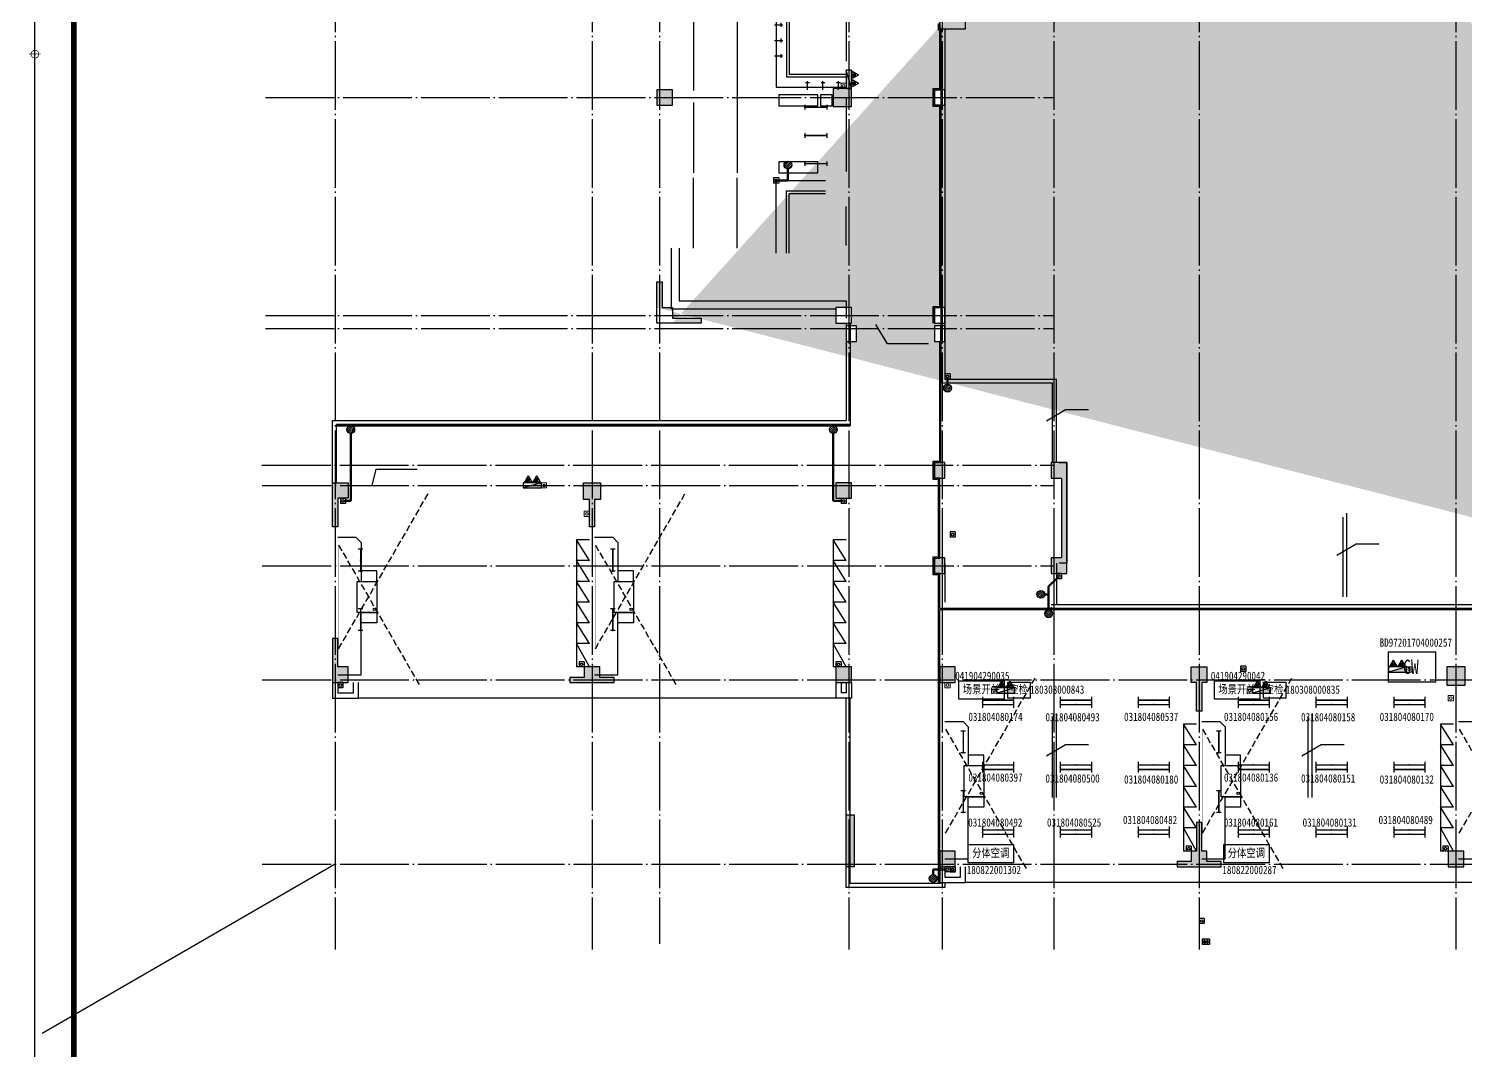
# Model space of a CAD drawing. Header units: millimetres. Extents: x 129492 to 2683129, y 513162 to 1188265.
# Drawn here: x 399308 to 454680, y 538083 to 577455 of the extents above; entities that cross this region are included whole.
import ezdxf

# ---------------------------------------------------------------- set-up
doc = ezdxf.new("R2010")
doc.units = ezdxf.units.MM
doc.header["$LTSCALE"] = 1000
for name, pattern in [('3#_t8$0$$0$CCDID0GLB00001', [30, 26.5, -1.5, 0.5, -1.5]), ('3#_t8$0$CONTINOUS', [0]), ('3#_t8$0$DASH', [0.35, 0.25, -0.1]), ('GRID$1$CCDID0GLB00001', [30, 26.5, -1.5, 0.5, -1.5])]:
    doc.linetypes.add(name, pattern=pattern)
for name, color, linetype in [('3#_t8$0$$0$G-GRID', 1, '3#_t8$0$$0$CCDID0GLB00001'), ('3#_t8$0$A-DOOR', 252, 'Continuous'), ('3#_t8$0$A-ELEV-HEVY', 2, 'Continuous'), ('3#_t8$0$A-FURN', 9, 'Continuous'), ('3#_t8$0$A-HRAL', 104, 'Continuous'), ('3#_t8$0$A-MOAT', 252, 'Continuous'), ('3#_t8$0$A-OVER', 23, 'Continuous'), ('3#_t8$0$A-WALL', 4, 'Continuous'), ('3#_t8$0$G-0-XREF', 252, 'Continuous'), ('3#_t8$0$G-ANNO-NOTE', 252, 'Continuous'), ('3#_t8$0$G-ANNO-TEXT', 33, 'Continuous'), ('3#_t8$0$P-COND-SILO', 252, '3#_t8$0$CONTINOUS'), ('3#_t8$0$P-DRAI-MISC', 252, 'Continuous'), ('3#_t8$0$P-WAST-PIPE', 252, '3#_t8$0$CCDI_L_P_F'), ('3#_t8$0$家具', 9, 'Continuous'), ('3#楼柱网$0$G-0-XREF', 2, 'Continuous'), ('3#楼柱网$1$COLS', 6, 'Continuous'), ('3#楼柱网$1$COLS-HATH', 8, 'Continuous'), ('E-EQPM-LIGT', 150, 'Continuous'), ('E-WIRE', 32, 'Continuous'), ('EQUIP-照明', 3, 'Continuous'), ('G-0-XREF', 2, 'Continuous'), ('GRID$1$G-GRID', 252, 'GRID$1$CCDID0GLB00001'), ('卫生间$0$A-DOOR', 2, 'Continuous'), ('卫生间$0$A-FIXT', 252, 'Continuous'), ('卫生间$0$SPACE', 7, 'Continuous'), ('图框A1+0.00$0$G-BORD', 3, 'Continuous')]:
    doc.layers.add(name, color=color, linetype=linetype)
for name, color, linetype, lineweight in [('3#_t8$0$3#消火栓$0$P-HUDR-MISC', 252, 'Continuous', 25), ('3#_t8$0$3#消火栓$0$P-HUDR-SILO', 252, 'Continuous', 20), ('3#_t8$0$P-WAST', 252, '3#_t8$0$废水', 50)]:
    doc.layers.add(name, color=color, linetype=linetype, lineweight=lineweight)
doc.layers.get('0').off()
doc.layers.get('3#_t8$0$G-0-XREF').off()
doc.layers.get('E-WIRE').off()
doc.styles.add('3#_t8$0$CCDI_T_G01', font='arial.ttf')
doc.styles.add('3#_t8$0$Standard', font='gbenor.shx', dxfattribs={"bigfont": 'gbcbig.shx'})
doc.styles.add('GW', font='', dxfattribs={"width": 0.8, "height": 550})
doc.styles.add('空检', font='', dxfattribs={"width": 0.8, "height": 320})
doc.styles.get('GW').set_extended_font_data('SimSun')
doc.styles.get('空检').set_extended_font_data('SimSun')
doc.linetypes.add('3#_t8$0$CCDI_L_P_F', pattern='A,50,["F",3#_t8$0$CCDI_T_G01,S=2,R=0,X=1.1,Y=-1],-4', length=54)
doc.linetypes.add('3#_t8$0$废水', pattern='A,50,["F",3#_t8$0$Standard,S=2,R=0,X=1.2,Y=-1],-4', length=54)

# ---------------------------------------------------------------- blocks, each defined once
blk = doc.blocks.new('3#_t8$0$232Y24Y')
at = {"layer": '3#_t8$0$A-FURN'}
for p, q in [((-2060, 80), (-1560, -820)), ((-2060, 80), (-1560, 80)), ((-1560, -4820), (-1560, 80)), ((-2060, -820), (-1560, -820)), ((-2060, -820), (-1560, -1620)), ((-2060, -1620), (-1560, -1620)), ((-2060, -1620), (-1560, -2420)), ((-2060, -2420), (-1560, -3220)), ((-2060, -2420), (-1560, -2420)), ((-2060, -3220), (-1560, -3220)), ((-2060, -3220), (-1560, -4020)), ((-2060, -4020), (-1560, -4020)), ((-2060, -4020), (-1560, -4820)), ((-2060, -4820), (-1560, -4820))]:
    blk.add_line(p, q, dxfattribs=at)
at = {"layer": '3#_t8$0$家具', "linetype": '3#_t8$0$DASH'}
for p, q in [((7610, -4620), (4463, 830)), ((7610, -620), (4117, -6670))]:
    blk.add_line(p, q, dxfattribs=at)
at = {"layer": '3#_t8$0$家具'}
for points in [[(7640, 380), (6940, 380), (6740, 380), (6740, -2020)], [(7640, -4920), (6940, -4920), (6740, -4720), (6740, -3220)]]:
    blk.add_lwpolyline(points, dxfattribs=at)
at = {"layer": '3#_t8$0$家具', "const_width": 10}
blk.add_lwpolyline([(7610, -620), (7610, -4620)], dxfattribs=at)
at = {"layer": '3#_t8$0$家具'}
for points in [[(6140, -1620), (6740, -1620), (6740, -2020), (6140, -2020)], [(6140, -3220), (6140, -2020), (6890, -2020), (6890, -3220)], [(6140, -3620), (6740, -3620), (6740, -3220), (6140, -3220)]]:
    blk.add_lwpolyline(points, close=True, dxfattribs=at)
blk.add_circle((6236, -2146), 46.6, dxfattribs=at)
blk = doc.blocks.new('卫生间$0$$lvtry$00000000')
for p, q in [((0, 0), (0, -329.6)), ((75.7, -264.7), (-73.5, -264.7))]:
    blk.add_line(p, q)
blk.add_circle((0, -264.7), 16.2)
blk = doc.blocks.new('卫生间')
blk.add_line((4817, 2480), (5417, 2480))
at = {"layer": '卫生间$0$A-DOOR'}
for p, q in [((42717, 44830), (44667, 44830)), ((44667, 44830), (45917, 44830))]:
    blk.add_line(p, q, dxfattribs=at)
at = {"layer": '卫生间$0$A-FIXT'}
for p, q in [((43005, 53030), (43005, 49405)), ((45630, 51205), (45630, 53030)), ((892, 13668), (7217, 13668)), ((1730, 12380), (1730, 8755)), ((3405, 11893), (3405, 5580)), ((4917, 12180), (4917, 8880)), ((5317, 12180), (5317, 9280)), ((5417, 12180), (5417, 9380)), ((7617, 11380), (7617, 9880)), ((4917, 8880, 0), (7617, 8880, 0)), ((5317, 9280, 0), (7617, 9280, 0)), ((5417, 9380, 0), (7617, 9380, 0)), ((7617, 8480), (7617, 5630)), ((1730, 8293), (1730, 5580)), ((1730, 2668), (1730, 5380)), ((3405, 2668), (3405, 5380)), ((4917, 2480), (4917, 5280)), ((4917, 5280), (6817, 5280)), ((5317, 2480), (5317, 4880)), ((5317, 4880), (6817, 4880)), ((5417, 2480), (5417, 4780)), ((5417, 4780), (6817, 4780)), ((7617, 2780), (7617, 4280)), ((877, 340), (877, 2668))]:
    blk.add_line(p, q, dxfattribs=at)
for points in [[(44217, 46730), (44217, 48830), (43617, 48830), (43617, 46730)], [(44417, 46730), (44417, 48830), (45017, 48830), (45017, 46730)]]:
    blk.add_lwpolyline(points, close=True, dxfattribs=at)
for points in [[(1177, 2668), (1177, 640), (7612, 640), (7612, -20)], [(877, 340), (7217, 340), (7217, -20)]]:
    blk.add_lwpolyline(points, dxfattribs=at)
at = {"layer": '卫生间$0$SPACE', "ltscale": 5}
for points in [[(5017, 8160), (6517, 8160), (6517, 8580), (5017, 8580)], [(6617, 8160), (7067, 8160), (7067, 8580), (6617, 8580)], [(5017, 5580), (6517, 5580), (6517, 6000), (5017, 6000)]]:
    blk.add_lwpolyline(points, close=True, dxfattribs=at)
at = {"layer": '卫生间$0$A-FIXT', "xscale": -1}
for p, rotation in [((4847, 11880, 0), 90.00000027649769), ((4847, 11280, 0), 90.00000027649769), ((4847, 10680, 0), 90.00000027649769), ((4847, 10080, 0), 90.00000027649769), ((6117, 8780), 180), ((6717, 8780), 180), ((7317, 8780), 180)]:
    blk.add_blockref('卫生间$0$$lvtry$00000000', p, dxfattribs=dict(at, rotation=rotation))
blk = doc.blocks.new('GRID')
at = {"layer": 'GRID$1$G-GRID', "ltscale": 0.1}
for p, q in [((0, 76720), (0, -3284)), ((9900, 76720), (9900, -3284)), ((19800, 76720), (19800, -3284)), ((23400, 76720), (23400, -3284)), ((27700, 76720), (27700, -3284)), ((33300, 76720), (33300, -3284)), ((43200, 76720), (43200, -3284)), ((-2824, 15380), (27686, 15380)), ((-2810, 14600), (27700, 14600)), ((-2810, 11500), (27700, 11500)), ((-2810, 7100), (66783, 7100)), ((-2810, 0), (66783, 0))]:
    blk.add_line(p, q, dxfattribs=at)
for points in [[(12500, 76720), (12500, -3068)], [(-2693, 29550), (27700, 29550)], [(-2693, 21150), (27700, 21150)], [(-2693, 20650), (27700, 20650)]]:
    blk.add_lwpolyline(points, dxfattribs=at)
blk = doc.blocks.new('3#楼柱网')
at = {"layer": '3#楼柱网$1$COLS-HATH'}
h = blk.add_hatch(color=256, dxfattribs=at)
h.paths.add_polyline_path([(-28327982, 42527826), (-28328207, 42527826), (-28328207, 42528476), (-28327557, 42528476), (-28327557, 42527826), (-28327782, 42527826), (-28327782, 42526776), (-28327982, 42526776)])
h.paths.add_polyline_path([(-28294907, 42579476), (-28294157, 42579476), (-28294157, 42580226), (-28294907, 42580226)], flags=16)
h.paths.add_polyline_path([(-28314482, 42588076), (-28313282, 42588076), (-28313282, 42587876), (-28313882, 42587876), (-28313882, 42587476), (-28314282, 42587476), (-28314282, 42586826), (-28314482, 42586826)], flags=17)
h.paths.add_polyline_path([(-28275082, 42556376), (-28274682, 42556376), (-28274682, 42556776), (-28275082, 42556776)], flags=17)
h.paths.add_polyline_path([(-28275082, 42523476), (-28274682, 42523476), (-28274682, 42523876), (-28275082, 42523876)], flags=17)
h.paths.add_polyline_path([(-28314682, 42543026), (-28314282, 42543026), (-28314282, 42543626), (-28314682, 42543626)], flags=17)
h.paths.add_polyline_path([(-28318582, 42542976), (-28317882, 42542976), (-28317882, 42543676), (-28318582, 42543676)], flags=17)
h.paths.add_polyline_path([(-28325382, 42543026), (-28324782, 42543026), (-28324782, 42543626), (-28325382, 42543626)], flags=17)
h.paths.add_polyline_path([(-28325382, 42534626), (-28325382, 42536226), (-28325182, 42536226), (-28325182, 42535226), (-28324782, 42535226), (-28324782, 42534826), (-28323682, 42534826), (-28323682, 42534626)], flags=17)
h.paths.add_polyline_path([(-28318082, 42533926), (-28317682, 42533926), (-28317682, 42534526), (-28318082, 42534526)], flags=17)
h.paths.add_polyline_path([(-28314682, 42533926), (-28314282, 42533926), (-28314282, 42534526), (-28314682, 42534526)], flags=17)
h.paths.add_polyline_path([(-28314682, 42534626), (-28314282, 42534626), (-28314282, 42535226), (-28314682, 42535226)], flags=17)
h.paths.add_polyline_path([(-28318482, 42534626), (-28317882, 42534626), (-28317882, 42535226), (-28318482, 42535226)], flags=17)
h.paths.add_polyline_path([(-28328732, 42520776), (-28327032, 42520776), (-28327032, 42520976), (-28327582, 42520976), (-28327582, 42521376), (-28327782, 42521376), (-28327982, 42521376), (-28327982, 42521376), (-28328182, 42521376), (-28328182, 42520976), (-28328732, 42520976)])
h.paths.add_polyline_path([(-28314682, 42524976), (-28314282, 42524976), (-28314282, 42525576), (-28314682, 42525576)], flags=17)
h.paths.add_polyline_path([(-28285532, 42513676), (-28283832, 42513676), (-28283832, 42513876), (-28284382, 42513876), (-28284382, 42514276), (-28284582, 42514276), (-28284582, 42515376), (-28284782, 42515376), (-28284782, 42514276), (-28284982, 42514276), (-28284982, 42513876), (-28285532, 42513876)], flags=17)
h.paths.add_polyline_path([(-28305332, 42513676), (-28303632, 42513676), (-28303632, 42513876), (-28304182, 42513876), (-28304182, 42514276), (-28304382, 42514276), (-28304382, 42515376), (-28304582, 42515376), (-28304582, 42514276), (-28304782, 42514276), (-28304782, 42513876), (-28305332, 42513876)], flags=17)
h.paths.add_polyline_path([(-28309782, 42528656), (-28309782, 42525576), (-28310182, 42525576), (-28310182, 42524976), (-28309582, 42524976), (-28309582, 42529256), (-28310182, 42529256), (-28310182, 42528656)], flags=17)
h.paths.add_polyline_path([(-28281262, 42528576), (-28281262, 42528576), (-28281262, 42528576), (-28281262, 42527976), (-28280662, 42527976), (-28280662, 42528376), (-28277182, 42528376), (-28277182, 42527976), (-28276582, 42527976), (-28276582, 42528576)], flags=17)
h.paths.add_polyline_path([(-28314682, 42528656), (-28314282, 42528656), (-28314282, 42529256), (-28314682, 42529256)], flags=17)
h.paths.add_polyline_path([(-28318482, 42527876), (-28317882, 42527876), (-28317882, 42528476), (-28318482, 42528476)], flags=17)
h.paths.add_polyline_path([(-28274682, 42521376), (-28275282, 42521376), (-28275282, 42520776), (-28274882, 42520776), (-28274882, 42519676), (-28274682, 42519676), (-28274682, 42520776)], flags=17)
h.paths.add_polyline_path([(-28337882, 42528476), (-28337282, 42528476), (-28337282, 42527876), (-28337682, 42527876), (-28337682, 42526776), (-28337882, 42526776), (-28337882, 42527876)])
h.paths.add_polyline_path([(-28337882, 42520776), (-28337282, 42520776), (-28337282, 42521376), (-28337682, 42521376), (-28337682, 42522476), (-28337882, 42522476), (-28337882, 42521376)])
h.paths.add_polyline_path([(-28318082, 42513676), (-28318082, 42515676), (-28317782, 42515676), (-28317782, 42513676)])
h.paths.add_polyline_path([(-28304782, 42521376), (-28304182, 42521376), (-28304182, 42520776), (-28304382, 42520776), (-28304382, 42519676), (-28304582, 42519676), (-28304582, 42520776), (-28304782, 42520776)], flags=17)
h.paths.add_polyline_path([(-28284982, 42521376), (-28284382, 42521376), (-28284382, 42520776), (-28284582, 42520776), (-28284582, 42519676), (-28284782, 42519676), (-28284782, 42520776), (-28284982, 42520776)], flags=17)
h.paths.add_polyline_path([(-28294932, 42520676), (-28294232, 42520676), (-28294232, 42521376), (-28294932, 42521376)], flags=17)
h.paths.add_polyline_path([(-28314482, 42520776), (-28313882, 42520776), (-28313882, 42521376), (-28314482, 42521376)], flags=17)
h.paths.add_polyline_path([(-28318482, 42520776), (-28317882, 42520776), (-28317882, 42521376), (-28318482, 42521376)], flags=17)
h.paths.add_polyline_path([(-28294882, 42513676), (-28294282, 42513676), (-28294282, 42514276), (-28294882, 42514276)], flags=17)
h.paths.add_polyline_path([(-28314482, 42513676), (-28313882, 42513676), (-28313882, 42514276), (-28314482, 42514276)])
h.paths.add_polyline_path([(-28328732, 42563776), (-28327032, 42563776), (-28327032, 42563576), (-28327582, 42563576), (-28327582, 42563176), (-28327782, 42563176), (-28327982, 42563176), (-28327982, 42563176), (-28328182, 42563176), (-28328182, 42563576), (-28328732, 42563576)])
h.paths.add_polyline_path([(-28278482, 42579476), (-28277982, 42579476), (-28277982, 42579976), (-28278482, 42579976), (-28278482, 42579676), (-28279682, 42579676), (-28279682, 42579476)], flags=17)
h.paths.add_polyline_path([(-28325382, 42549926), (-28325382, 42548326), (-28325182, 42548326), (-28325182, 42549326), (-28324782, 42549326), (-28324782, 42549726), (-28323682, 42549726), (-28323682, 42549926)], flags=17)
h.paths.add_polyline_path([(-28285532, 42546576), (-28283832, 42546576), (-28283832, 42546776), (-28284382, 42546776), (-28284382, 42547176), (-28284582, 42547176), (-28284582, 42548276), (-28284782, 42548276), (-28284782, 42547176), (-28284982, 42547176), (-28284982, 42546776), (-28285532, 42546776)], flags=17)
h.paths.add_polyline_path([(-28309782, 42561476), (-28309782, 42558796), (-28310182, 42558796), (-28310182, 42558196), (-28309582, 42558196), (-28309582, 42562076), (-28310182, 42562076), (-28310182, 42561476)], flags=17)
h.paths.add_polyline_path([(-28281262, 42561476), (-28281262, 42561476), (-28281262, 42561476), (-28281262, 42560876), (-28280662, 42560876), (-28280662, 42561276), (-28277182, 42561276), (-28277182, 42560876), (-28276582, 42560876), (-28276582, 42561476)], flags=17)
h.paths.add_polyline_path([(-28318082, 42563876), (-28317682, 42563876), (-28317682, 42564476), (-28318082, 42564476)], flags=17)
h.paths.add_polyline_path([(-28314682, 42563876), (-28314282, 42563876), (-28314282, 42564476), (-28314682, 42564476)], flags=17)
h.paths.add_polyline_path([(-28322370, 42584799), (-28322052, 42585042), (-28321688, 42584565), (-28322005, 42584322)], flags=17)
h.paths.add_polyline_path([(-28274682, 42554276), (-28275282, 42554276), (-28275282, 42553676), (-28274882, 42553676), (-28274882, 42552576), (-28274682, 42552576), (-28274682, 42553676)], flags=17)
h.paths.add_polyline_path([(-28304782, 42554276), (-28304182, 42554276), (-28304182, 42553676), (-28304382, 42553676), (-28304382, 42552576), (-28304582, 42552576), (-28304582, 42553676), (-28304782, 42553676)], flags=17)
h.paths.add_polyline_path([(-28284982, 42554276), (-28284382, 42554276), (-28284382, 42553676), (-28284582, 42553676), (-28284582, 42552576), (-28284782, 42552576), (-28284782, 42553676), (-28284982, 42553676)], flags=17)
h.paths.add_polyline_path([(-28294932, 42553576), (-28294232, 42553576), (-28294232, 42554276), (-28294932, 42554276)], flags=17)
h.paths.add_polyline_path([(-28314482, 42553676), (-28313882, 42553676), (-28313882, 42554276), (-28314482, 42554276)], flags=17)
h.paths.add_polyline_path([(-28337882, 42556076), (-28337282, 42556076), (-28337282, 42556676), (-28337682, 42556676), (-28337682, 42557776), (-28337882, 42557776), (-28337882, 42556676)])
h.paths.add_polyline_path([(-28327982, 42556726), (-28328207, 42556726), (-28328207, 42556076), (-28327557, 42556076), (-28327557, 42556726), (-28327782, 42556726), (-28327782, 42557776), (-28327982, 42557776)])
h.paths.add_polyline_path([(-28318482, 42556076), (-28317882, 42556076), (-28317882, 42556676), (-28318482, 42556676)], flags=17)
h.paths.add_polyline_path([(-28318482, 42549326), (-28317882, 42549326), (-28317882, 42549926), (-28318482, 42549926)], flags=17)
h.paths.add_polyline_path([(-28274682, 42546576), (-28275282, 42546576), (-28275282, 42547176), (-28274882, 42547176), (-28274882, 42548276), (-28274682, 42548276), (-28274682, 42547176)], flags=17)
h.paths.add_polyline_path([(-28305332, 42546576), (-28303632, 42546576), (-28303632, 42546776), (-28304182, 42546776), (-28304182, 42547176), (-28304382, 42547176), (-28304382, 42548276), (-28304582, 42548276), (-28304582, 42547176), (-28304782, 42547176), (-28304782, 42546776), (-28305332, 42546776)], flags=16)
h.paths.add_polyline_path([(-28294882, 42546576), (-28294282, 42546576), (-28294282, 42547176), (-28294882, 42547176)], flags=17)
h.paths.add_polyline_path([(-28314482, 42546576), (-28313882, 42546576), (-28313882, 42547176), (-28314482, 42547176)], flags=17)
h.paths.add_polyline_path([(-28314682, 42571326), (-28314282, 42571326), (-28314282, 42571926), (-28314682, 42571926)], flags=17)
h.paths.add_polyline_path([(-28314682, 42561476), (-28314282, 42561476), (-28314282, 42562076), (-28314682, 42562076)], flags=17)
h.paths.add_polyline_path([(-28304782, 42579476), (-28304182, 42579476), (-28304182, 42580076), (-28304382, 42580076), (-28304382, 42581176), (-28304582, 42581176), (-28304582, 42580076), (-28304782, 42580076)], flags=17)
h.paths.add_polyline_path([(-28284382, 42579676), (-28284382, 42580076), (-28284582, 42580076), (-28284582, 42581176), (-28284782, 42581176), (-28284782, 42580076), (-28284982, 42580076), (-28284982, 42579476), (-28283982, 42579476), (-28283982, 42579676)], flags=17)
h.paths.add_polyline_path([(-28314482, 42579476), (-28313882, 42579476), (-28313882, 42580076), (-28314482, 42580076)], flags=17)
h.paths.add_polyline_path([(-28318082, 42571326), (-28317682, 42571326), (-28317682, 42571926), (-28318082, 42571926)], flags=17)
h.paths.add_polyline_path([(-28337882, 42563776), (-28337282, 42563776), (-28337282, 42563176), (-28337682, 42563176), (-28337682, 42562076), (-28337882, 42562076), (-28337882, 42563176)])
h.paths.add_polyline_path([(-28318482, 42563176), (-28317882, 42563176), (-28317882, 42563776), (-28318482, 42563776)], flags=17)
h.paths.add_polyline_path([(-28304782, 42588076), (-28304182, 42588076), (-28304182, 42587476), (-28304382, 42587476), (-28304382, 42586376), (-28304582, 42586376), (-28304582, 42587476), (-28304782, 42587476)], flags=17)
h.paths.add_polyline_path([(-28284982, 42588076), (-28284382, 42588076), (-28284382, 42587476), (-28284582, 42587476), (-28284582, 42586376), (-28284782, 42586376), (-28284782, 42587476), (-28284982, 42587476)], flags=17)
h.paths.add_polyline_path([(-28294882, 42587476), (-28294282, 42587476), (-28294282, 42588076), (-28294882, 42588076)], flags=17)
h.paths.add_polyline_path([(-28274882, 42579976), (-28274882, 42581176), (-28274682, 42581176), (-28274682, 42579476), (-28275182, 42579476), (-28275182, 42579976)], flags=17)
edge = h.paths.add_edge_path(flags=17)
edge.add_line((-28281262, 42523676), (-28276582, 42523676))
edge.add_line((-28276582, 42523676), (-28276582, 42523876))
edge.add_line((-28276582, 42523876), (-28276982, 42523876))
edge.add_line((-28276982, 42523876), (-28280862, 42523876))
edge.add_line((-28280862, 42523876), (-28281262, 42523876))
edge.add_line((-28281262, 42523876), (-28281262, 42523676))
edge.add_line((-28281262, 42523676), (-28280862, 42523676))
h.paths.add_polyline_path([(-28281262, 42556776), (-28280862, 42556776), (-28276982, 42556776), (-28276582, 42556776), (-28276582, 42556576), (-28281262, 42556576)], flags=17)
h.paths.add_polyline_path([(-28278182, 42586776), (-28278382, 42586776), (-28278382, 42586376), (-28277982, 42586376), (-28277982, 42587676), (-28277982, 42588076), (-28278382, 42588076), (-28278382, 42587676), (-28278182, 42587676)], flags=17)
edge = h.paths.add_edge_path(flags=17)
edge.add_line((-28274682, 42586776), (-28274682, 42585076))
edge.add_line((-28274682, 42585076), (-28274882, 42585076))
edge.add_line((-28274882, 42585076), (-28274882, 42586376))
edge.add_line((-28274882, 42586376), (-28275082, 42586376))
edge.add_line((-28275082, 42586376), (-28275082, 42586776))
edge.add_line((-28275082, 42586776), (-28274682, 42586776))
edge.add_line((-28274682, 42586776), (-28274682, 42586376))
edge = h.paths.add_edge_path(flags=17)
edge.add_line((-28318082, 42580076), (-28318082, 42579476))
edge.add_line((-28318082, 42579476), (-28317682, 42579476))
edge.add_line((-28317682, 42579476), (-28317682, 42580076))
edge.add_line((-28317682, 42580076), (-28317882, 42580076))
edge.add_line((-28317882, 42580076), (-28317882, 42581176))
edge.add_line((-28317882, 42581176), (-28318082, 42581176))
edge.add_line((-28318082, 42581176), (-28318082, 42579476))
h.paths.add_polyline_path([(-28318082, 42579476), (-28317682, 42579476), (-28317682, 42580076), (-28317882, 42580076), (-28317882, 42581176), (-28318082, 42581176)], flags=16)
edge = h.paths.add_edge_path()
edge.add_line((-28324782, 42534626), (-28324782, 42534626))
edge.add_line((-28324782, 42534626), (-28325382, 42534626))
edge.add_line((-28325382, 42534626), (-28325382, 42535226))
edge.add_line((-28281262, 42523876), (-28281262, 42523676))
edge.add_line((-28274782, 42513676), (-28275682, 42513676))
edge.add_line((-28275682, 42513676), (-28275682, 42513876))
edge.add_line((-28275682, 42513876), (-28275282, 42513876))
edge.add_line((-28275282, 42513876), (-28275282, 42514276))
edge.add_line((-28275282, 42514276), (-28274882, 42514276))
edge.add_line((-28274882, 42514276), (-28274882, 42515376))
edge.add_line((-28274882, 42515376), (-28274682, 42515376))
edge.add_line((-28274682, 42515376), (-28274682, 42514276))
edge.add_line((-28274682, 42514276), (-28274682, 42513676))
edge.add_line((-28274682, 42513676), (-28275282, 42513676))
edge.add_line((-28318082, 42588076), (-28317718, 42587599))
edge.add_line((-28317718, 42587599), (-28318036, 42587356))
edge.add_line((-28318036, 42587356), (-28318400, 42587833))
edge.add_line((-28318400, 42587833), (-28318082, 42588076))
edge.add_line((-28304782, 42546576), (-28304182, 42546576))
edge.add_line((-28284982, 42579476), (-28284382, 42579476))
at = {"layer": '3#楼柱网$1$COLS'}
for points in [[(-28325382, 42543026), (-28324782, 42543026), (-28324782, 42543626), (-28325382, 42543626)], [(-28318582, 42542976), (-28317882, 42542976), (-28317882, 42543676), (-28318582, 42543676)], [(-28314682, 42543026), (-28314282, 42543026), (-28314282, 42543626), (-28314682, 42543626)], [(-28318482, 42534626), (-28317882, 42534626), (-28317882, 42535226), (-28318482, 42535226)], [(-28314682, 42534626), (-28314282, 42534626), (-28314282, 42535226), (-28314682, 42535226)], [(-28318082, 42533926), (-28317682, 42533926), (-28317682, 42534526), (-28318082, 42534526)], [(-28314682, 42533926), (-28314282, 42533926), (-28314282, 42534526), (-28314682, 42534526)], [(-28314682, 42528656), (-28314282, 42528656), (-28314282, 42529256), (-28314682, 42529256)], [(-28318482, 42527876), (-28317882, 42527876), (-28317882, 42528476), (-28318482, 42528476)], [(-28314682, 42524976), (-28314282, 42524976), (-28314282, 42525576), (-28314682, 42525576)], [(-28318482, 42520776), (-28317882, 42520776), (-28317882, 42521376), (-28318482, 42521376)], [(-28314482, 42520776), (-28313882, 42520776), (-28313882, 42521376), (-28314482, 42521376)], [(-28294932, 42520676), (-28294232, 42520676), (-28294232, 42521376), (-28294932, 42521376)], [(-28314482, 42513676), (-28313882, 42513676), (-28313882, 42514276), (-28314482, 42514276)], [(-28294882, 42513676), (-28294282, 42513676), (-28294282, 42514276), (-28294882, 42514276)]]:
    blk.add_lwpolyline(points, close=True, dxfattribs=at)
for points in [[(-28325382, 42534626), (-28325382, 42536226), (-28325182, 42536226), (-28325182, 42535226), (-28324782, 42535226), (-28324782, 42534826), (-28323682, 42534826), (-28323682, 42534626), (-28325382, 42534626)], [(-28324782, 42534626), (-28324782, 42534626), (-28325382, 42534626), (-28325382, 42535226)], [(-28309782, 42528656), (-28309782, 42525576), (-28310182, 42525576), (-28310182, 42524976), (-28309582, 42524976), (-28309582, 42529256), (-28309582, 42529256), (-28310182, 42529256), (-28310182, 42528656), (-28309782, 42528656)], [(-28337882, 42528476), (-28337282, 42528476), (-28337282, 42527876), (-28337682, 42527876), (-28337682, 42526776), (-28337882, 42526776), (-28337882, 42527876), (-28337882, 42527876), (-28337882, 42528476)], [(-28327982, 42527826), (-28328207, 42527826), (-28328207, 42528476), (-28327557, 42528476), (-28327557, 42527826), (-28327782, 42527826), (-28327782, 42526776), (-28327982, 42526776), (-28327982, 42527826)], [(-28337882, 42520776), (-28337282, 42520776), (-28337282, 42521376), (-28337682, 42521376), (-28337682, 42522476), (-28337882, 42522476), (-28337882, 42521376), (-28337882, 42521376), (-28337882, 42520776)], [(-28328732, 42520776), (-28327032, 42520776), (-28327032, 42520976), (-28327582, 42520976), (-28327582, 42521376), (-28327782, 42521376), (-28327782, 42521376), (-28327982, 42521376), (-28327982, 42521376), (-28328182, 42521376), (-28328182, 42520976), (-28328732, 42520976), (-28328732, 42520776)], [(-28304782, 42521376), (-28304182, 42521376), (-28304182, 42520776), (-28304382, 42520776), (-28304382, 42519676), (-28304582, 42519676), (-28304582, 42520776), (-28304782, 42520776), (-28304782, 42521376)], [(-28318082, 42513676), (-28318082, 42515676), (-28317782, 42515676), (-28317782, 42513676), (-28318082, 42513676)], [(-28305332, 42513676), (-28303632, 42513676), (-28303632, 42513876), (-28304182, 42513876), (-28304182, 42514276), (-28304382, 42514276), (-28304382, 42515376), (-28304582, 42515376), (-28304582, 42514276), (-28304782, 42514276), (-28304782, 42513876), (-28305332, 42513876), (-28305332, 42513676)]]:
    blk.add_lwpolyline(points, dxfattribs=at)
at = {"layer": '3#楼柱网$0$G-0-XREF'}
blk.add_blockref('GRID', (-28337782, 42513776), dxfattribs=at)
blk = doc.blocks.new('3#_t8$0$gfdgdgre')
at = {"layer": '3#_t8$0$A-MOAT', "ltscale": 5}
for p, q in [((-62950, 7150), (-43150, 7150)), ((-62950, 7100), (-43150, 7100)), ((-43150, 7150), (-43150, 7100)), ((-300, 50), (-39700, 50)), ((-35550, 0), (-39700, 0)), ((-19700, 0), (-35550, 0)), ((-300, 0), (-19800, 0))]:
    blk.add_line(p, q, dxfattribs=at)
for points in [[(-39900, 11050), (-39900, 11650), (-39650, 11650), (-39650, 19450), (-39900, 19450), (-39900, 20050), (-39650, 20050), (-39650, 22400), (-39700, 22400), (-39700, 32900), (-35200, 32900)], [(-39950, 11050), (-39950, 11700), (-39700, 11700), (-39700, 19400), (-39950, 19400), (-39950, 20100), (-39700, 20100), (-39700, 22350), (-39750, 22350), (-39750, 22600)], [(-39700, 50), (-39700, 1400), (-39900, 1400), (-39900, 2000), (-39700, 2000), (-39700, 5080), (-39900, 5080), (-39900, 5680), (-39650, 5680), (-39650, 10950)], [(-39750, -10550), (-39750, 1350), (-39950, 1350), (-39950, 2050), (-39750, 2050), (-39750, 5030), (-39950, 5030), (-39950, 5730), (-39700, 5730), (-39700, 10350)], [(-39700, -10500), (-39700, 0)]]:
    blk.add_lwpolyline(points, dxfattribs=at)
blk = doc.blocks.new('3#_t8$0$3#消火栓$0$A$C7A4A6D2E')
at = {"ltscale": 0.1}
for p, q in [((200, 200), (0, 200)), ((0, 200), (0, 0)), ((200, 0), (0, 0)), ((200, 200), (200, 0))]:
    blk.add_line(p, q, dxfattribs=at)
blk.add_circle((100, 100), 50, dxfattribs=at)
blk = doc.blocks.new('3#_t8$0$3#消火栓$0$A$C5D304408')
at = {"layer": '3#_t8$0$3#消火栓$0$P-HUDR-MISC'}
blk.add_hatch(color=256, dxfattribs=at).paths.add_polyline_path([(25350, 24880), (25350, 25080), (25350, 25080), (24650, 24880)])
h = blk.add_hatch(dxfattribs=at)
h.set_pattern_fill('JIS_WOOD', color=256, scale=20, angle=90, style=0)
h.set_pattern_definition([(135, (24339.631, 24727.014), (10, 10), [])])
h.paths.add_polyline_path([(24881, 25139), (24881, 25230), (24790, 25230), (24790, 25139)])
h = blk.add_hatch(dxfattribs=at)
h.set_pattern_fill('JIS_WOOD', color=256, scale=20, angle=90, style=0)
h.set_pattern_definition([(135, (24660.631, 24727.014), (10, 10), [])])
h.paths.add_polyline_path([(25202, 25139), (25202, 25230), (25111, 25230), (25111, 25139)])
for p, q in [((25350, 25080), (24650, 24880)), ((24835, 25349), (24696, 25108)), ((24974, 25108), (24696, 25108)), ((24790, 25139), (24790, 25230)), ((24881, 25230), (24790, 25230)), ((24881, 25139), (24790, 25139)), ((24835, 25349), (24974, 25108)), ((24881, 25139), (24881, 25230)), ((25156, 25349), (25017, 25108)), ((25295, 25108), (25017, 25108)), ((25111, 25139), (25111, 25230)), ((25202, 25230), (25111, 25230)), ((25202, 25139), (25111, 25139)), ((25156, 25349), (25295, 25108)), ((25202, 25139), (25202, 25230))]:
    blk.add_line(p, q, dxfattribs=at)
blk.add_lwpolyline([(25350, 25080), (24650, 25080), (24650, 24880), (25350, 24880)], close=True, dxfattribs=at)
blk = doc.blocks.new('3#_t8$0$A$C01BF6661')
at = {"layer": '3#_t8$0$P-DRAI-MISC', "ltscale": 5}
h = blk.add_hatch(dxfattribs=at)
h.set_pattern_fill('ANSI31', color=256, scale=450, angle=180, style=0)
h.set_pattern_definition([(225, (36225, 89338.503), (39.774756, -39.774756), [])])
h.paths.add_polyline_path([(-150, 0, 1), (150, 0, 1)])
blk.add_circle((0, 0), 150, dxfattribs=at)
blk = doc.blocks.new('3#_t8$0$A$C7A4A6D2E')
at = {"ltscale": 0.1}
for p, q in [((200, 200), (0, 200)), ((0, 200), (0, 0)), ((200, 0), (0, 0)), ((200, 200), (200, 0))]:
    blk.add_line(p, q, dxfattribs=at)
blk.add_circle((100, 100), 50, dxfattribs=at)
blk = doc.blocks.new('3#_t8$0$A$C011D5BA5')
at = {"linetype": '3#_t8$0$DASH'}
blk.add_line((-765, -267), (0, 0), dxfattribs=at)
blk.add_lwpolyline([(-765, -267), (0, -267), (0, 0), (-765, 0)], close=True, dxfattribs=at)
blk = doc.blocks.new('3#_t8$0$KTXT')
for points in [[(339386, 545380), (339633, 545744), (340103, 545744)], [(348286, 545380), (348040, 545775), (347570, 545775)]]:
    blk.add_lwpolyline(points)
for points in [[(339336, 545130), (339436, 545130), (339436, 545380), (339336, 545380)], [(348236, 545130), (348336, 545130), (348336, 545380), (348236, 545380)]]:
    blk.add_lwpolyline(points, close=True)
at = {"ltscale": 5}
for p in [(340577, 544984), (347978, 544984)]:
    blk.add_blockref('3#_t8$0$A$C011D5BA5', p, dxfattribs=at)
blk = doc.blocks.new('3#_t8$0$13')
for points in [[(0, 0), (100, 0), (100, 250), (0, 250)], [(8450, 0), (8550, 0), (8550, 250), (8450, 250)]]:
    blk.add_lwpolyline(points, close=True)
for points in [[(50, 250), (297, 520), (766, 520)], [(8500, 250), (8253, 520), (7784, 520)]]:
    blk.add_lwpolyline(points)
at = {"ltscale": 5}
for p in [(791, -146), (8192, -146)]:
    blk.add_blockref('3#_t8$0$A$C011D5BA5', p, dxfattribs=at)
blk = doc.blocks.new('3#_t8$0$ktw1')
at = {"ltscale": 5}
for p in [(5089, -67371), (9092, -67371), (11591, -67371), (18792, -67371)]:
    blk.add_blockref('3#_t8$0$A$C011D5BA5', p, dxfattribs=at)
for name, p in [('3#_t8$0$13', (24300, -74325)), ('3#_t8$0$KTXT', (-305586, -619455))]:
    blk.add_blockref(name, p)
blk = doc.blocks.new('图框A1+0.00$0$MidPoitent')
at = {"const_width": 0.18}
for points in [[(-1.5, 0), (1.5, 0)], [(0, -1.5), (0, 1.5)]]:
    blk.add_lwpolyline(points, dxfattribs=at)
blk.add_lwpolyline([(0, -1, 1), (0, 1, 1), (0, -1, 1)], format="xyb", dxfattribs=at)
blk = doc.blocks.new('图框A1+0.00')
at = {"layer": '图框A1+0.00$0$G-BORD'}
blk.add_lwpolyline([(0, 594), (841, 594), (841, 0), (0, 0)], close=True, dxfattribs=at)
at = {"layer": '图框A1+0.00$0$G-BORD', "const_width": 1.4}
blk.add_lwpolyline([(33, 584), (831, 584), (831, 10), (33, 10)], close=True, dxfattribs=at)
at = {"layer": '图框A1+0.00$0$G-BORD'}
blk.add_blockref('图框A1+0.00$0$MidPoitent', (420.5, 0), dxfattribs=at)
blk = doc.blocks.new('$EQUIP$00001159')
for p, q in [((-1.2, 0.25), (-1.2, -0.25)), ((-1.2, 0), (1.2, 0)), ((1.2, 0.25), (1.2, -0.25))]:
    blk.add_line(p, q)
at = {"const_width": 0.14}
blk.add_lwpolyline([(-1.2, 0), (1.2, 0)], dxfattribs=at)
at = {"layer": 'EQUIP-照明'}
for p in [(-1.2, 0), (0, 0), (1.2, 0)]:
    blk.add_point(p, dxfattribs=at)
at = {"layer": 'EQUIP-照明', "flags": 9}
blk.add_attdef('A', (0, 0), '', height=0.00002, dxfattribs=at)
blk = doc.blocks.new('$EQUIP$00001160')
for p, q in [((-1.2, 0.42), (-1.2, -0.42)), ((-1.2, 0.17), (1.2, 0.17)), ((1.2, 0.42), (1.2, -0.42)), ((-1.2, -0.17), (1.2, -0.17))]:
    blk.add_line(p, q)
at = {"const_width": 0.1}
for points in [[(-1.2, 0.17), (1.2, 0.17)], [(-1.2, -0.17), (1.2, -0.17)]]:
    blk.add_lwpolyline(points, dxfattribs=at)
at = {"layer": 'EQUIP-照明'}
for p in [(-1.2, 0), (0, 0.17), (1.2, 0), (0, -0.17)]:
    blk.add_point(p, dxfattribs=at)
at = {"layer": 'EQUIP-照明', "flags": 9}
blk.add_attdef('A', (0, 0), '', height=0.00002, dxfattribs=at)
blk = doc.blocks.new('A$C56564BCA')
at = {"layer": 'E-EQPM-LIGT', "xscale": 500, "yscale": 500, "zscale": 500}
for p in [(1050, 4050, 450), (4050, 4050, 450), (7050, 4050, 450), (1050, 1550, 450), (4050, 1550, 450), (7050, 1550, 450), (1050, -950, 450), (4050, -950, 450), (7050, -950, 450)]:
    blk.add_blockref('$EQUIP$00001160', p, dxfattribs=at)
blk = doc.blocks.new('A$C594C3BD1')
at = {"layer": 'E-EQPM-LIGT', "xscale": 350, "yscale": 350, "zscale": 350, "rotation": 270}
for p in [(-794, 2519), (-794, 222)]:
    blk.add_blockref('$EQUIP$00001159', p, dxfattribs=at)
at = {"layer": 'E-WIRE'}
blk.add_blockref('A$C56564BCA', (-500, 0), dxfattribs=at)

msp = doc.modelspace()

# ---------------------------------------------------------------- linework, layer by layer
at = {"layer": '3#_t8$0$$0$G-GRID', "ltscale": 0.1}
for p, q in [((430921, 621975), (430921, 541971)), ((434521, 621975), (434521, 541971))]:
    msp.add_line(p, q, dxfattribs=at)
at = {"layer": '3#_t8$0$A-DOOR'}
msp.add_line((411121, 545255), (399830, 538726), dxfattribs=at)
at = {"layer": '3#_t8$0$A-ELEV-HEVY'}
for points in [[(411021, 552255), (411021, 551655), (412021, 551655), (412021, 552255)], [(430421, 552255), (430421, 551655)], [(430821, 551655), (430421, 551655)], [(434421, 545155), (434421, 544555), (435421, 544555), (435421, 545155)]]:
    msp.add_lwpolyline(points, dxfattribs=at)
at = {"layer": '3#_t8$0$A-HRAL', "ltscale": 5}
for p, q in [((434471, 577455), (434471, 563805)), ((434621, 577455), (434621, 563955)), ((434471, 563805), (438771, 563805)), ((434621, 563955), (438721, 563955)), ((434621, 563955), (438921, 563955)), ((438771, 560735), (438771, 563805)), ((438921, 560735), (438921, 563955)), ((438921, 560735), (438921, 563955)), ((411021, 559955), (411021, 562355)), ((411021, 562355), (430821, 562355)), ((411171, 559955), (411171, 562205)), ((450121, 555558), (450121, 558778)), ((450121, 555558), (450121, 558778)), ((449971, 555558), (449971, 558628)), ((434521, 556855), (434521, 555355)), ((434621, 556855), (434621, 555355)), ((438821, 556855), (438821, 555255)), ((438921, 556855), (438921, 555255)), ((465221, 555255), (438721, 555255)), ((438721, 555155), (438721, 555105)), ((465371, 555105), (438721, 555105)), ((438921, 547819), (438921, 551039)), ((438921, 547819), (438921, 551039)), ((448773, 547819), (448773, 551039)), ((448773, 547819), (448773, 551039)), ((438771, 547819), (438771, 550889)), ((448623, 547819), (448623, 550889))]:
    msp.add_line(p, q, dxfattribs=at)
for points in [[(430971, 566105), (430971, 562205), (411171, 562205)], [(430821, 566105), (430821, 562355)], [(434621, 544555), (434621, 544355), (430921, 544355), (430821, 544355), (430821, 551655)], [(434471, 544555), (434471, 544505), (430971, 544505), (430971, 551655)]]:
    msp.add_lwpolyline(points, dxfattribs=at)
at = {"layer": '3#_t8$0$A-OVER'}
for points in [[(430421, 551655), (412021, 551655)], [(464521, 544555), (435421, 544555)]]:
    msp.add_lwpolyline(points, dxfattribs=at)
at = {"layer": '3#_t8$0$A-WALL'}
for points in [[(434421, 578055), (434421, 577455), (435421, 577455), (435421, 578055)], [(411021, 552255), (411021, 551655), (412021, 551655), (412021, 552255)], [(411221, 552255), (411221, 551855), (411821, 551855), (411821, 552255)], [(431021, 552255), (431021, 551655), (430421, 551655)], [(430421, 552255), (430421, 551655)], [(430821, 552255), (430821, 551855), (430621, 551855)], [(430621, 552255), (430621, 551855), (430621, 551855)], [(434421, 545155), (434421, 544555), (435421, 544555), (435421, 545155)], [(434621, 545155), (434621, 544755), (435221, 544755), (435221, 545155)]]:
    msp.add_lwpolyline(points, dxfattribs=at)
at = {"layer": '3#_t8$0$A-WALL', "ltscale": 5}
msp.add_lwpolyline([(439021, 560735), (439321, 560735), (439321, 556855), (439021, 556855)], dxfattribs=at)
at = {"layer": '3#_t8$0$G-ANNO-NOTE'}
for points in [[(433987, 565316), (432409, 565316), (431957, 566051)], [(438533, 562345), (439276, 562783), (440156, 562783)], [(412542, 559855), (412704, 560477), (414276, 560477)], [(449734, 557167), (450476, 557605), (451356, 557605)], [(438533, 549429), (439276, 549867), (440156, 549867)], [(448385, 549429), (449128, 549867), (450008, 549867)]]:
    msp.add_lwpolyline(points, dxfattribs=at)
at = {"layer": '3#_t8$0$G-ANNO-TEXT', "color": 0}
msp.add_lwpolyline([(451716, 553438), (453527, 553438), (453527, 552273), (451716, 552273)], close=True, dxfattribs=at)
for points, elevation in [([(435161, 552325), (436912, 552325), (436912, 551621), (435161, 551621)], 1350), ([(437054, 552268), (437907, 552268), (437907, 551653), (437054, 551653)], 450), ([(445013, 552325), (446763, 552325), (446763, 551621), (445013, 551621)], 1350), ([(446906, 552268), (447759, 552268), (447759, 551653), (446906, 551653)], 450), ([(435521, 546016), (437272, 546016), (437272, 545312), (435521, 545312)], 900), ([(445373, 546016), (447124, 546016), (447124, 545312), (445373, 545312)], 900)]:
    msp.add_lwpolyline(points, close=True, dxfattribs=dict(at, elevation=elevation))
at = {"layer": '3#_t8$0$P-WAST', "ltscale": 0.1}
for p in [(428571, 572055), (428171, 571605)]:
    msp.add_line(p, (428571, 571605), dxfattribs=at)
at = {"layer": '3#_t8$0$P-WAST'}
for p, q in [((434721, 564005), (434721, 563755)), ((411721, 559255), (411721, 561855)), ((430321, 559255), (430321, 561855)), ((411471, 559255), (411721, 559255)), ((430671, 559255), (430321, 559255)), ((438621, 555955), (438986, 556320)), ((438621, 555056), (438621, 555955)), ((438621, 555655), (438471, 555655)), ((434671, 545055), (434171, 545055)), ((434171, 544855), (434171, 545055))]:
    msp.add_line(p, q, dxfattribs=at)

# ---------------------------------------------------------------- block references
msp.add_blockref('3#_t8$0$ktw1', (411121, 619455))
at = {"rotation": 179.9999999984353}
for p in [(418861, 552935), (428761, 552935), (442261, 545835), (452161, 545835), (462061, 545835)]:
    msp.add_blockref('3#_t8$0$232Y24Y', p, dxfattribs=at)
at = {"layer": '3#_t8$0$3#消火栓$0$P-HUDR-MISC', "lineweight": 25, "ltscale": 0.1, "rotation": 270}
msp.add_blockref('3#_t8$0$3#消火栓$0$A$C5D304408', (405941, 600505), dxfattribs=at)
at = {"layer": '3#_t8$0$3#消火栓$0$P-HUDR-MISC', "lineweight": 25, "ltscale": 0.1}
for p in [(393721, 534875), (427071, 527775), (411971, 526966), (421823, 526966)]:
    msp.add_blockref('3#_t8$0$3#消火栓$0$A$C5D304408', p, dxfattribs=at)
at = {"layer": '3#_t8$0$3#消火栓$0$P-HUDR-SILO', "ltscale": 0.1, "rotation": 270}
for p in [(430621, 575355), (419071, 559955), (420721, 558855), (452421, 552855), (434621, 552256), (436421, 552046), (446273, 552046), (454021, 551755)]:
    msp.add_blockref('3#_t8$0$3#消火栓$0$A$C7A4A6D2E', p, dxfattribs=at)
at = {"layer": '3#_t8$0$G-0-XREF', "ltscale": 5}
for name, p in [('3#楼柱网', (28748903, -41968520)), ('卫生间', (423204, 566325))]:
    msp.add_blockref(name, p, dxfattribs=at)
at = {"layer": '3#_t8$0$G-0-XREF'}
msp.add_blockref('3#_t8$0$gfdgdgre', (474121, 555055), dxfattribs=at)
at = {"layer": '3#_t8$0$P-COND-SILO', "ltscale": 0.1}
for p in [(434821, 557860), (420521, 552855), (430421, 552855), (446021, 552682), (411221, 552055), (443921, 545755), (453821, 545755), (434821, 544955), (434821, 544944), (444543, 542165), (444621, 542165)]:
    msp.add_blockref('3#_t8$0$A$C7A4A6D2E', p, dxfattribs=at)
at = {"layer": '3#_t8$0$P-DRAI-MISC', "ltscale": 0.1}
for p in [(428571, 572205), (434722, 563605), (411721, 562005), (430321, 562005), (438321, 555654), (438621, 554906), (434171, 544705)]:
    msp.add_blockref('3#_t8$0$A$C01BF6661', p, dxfattribs=at)
at = {"layer": '3#_t8$0$P-WAST-PIPE'}
for p in [(428021, 571505), (434621, 563955), (411321, 559155), (430621, 559155), (438921, 556255), (434621, 544955), (444421, 542965)]:
    msp.add_blockref('3#_t8$0$A$C7A4A6D2E', p, dxfattribs=at)
at = {"layer": 'E-EQPM-LIGT', "xscale": 350, "yscale": 350, "zscale": 350}
for p in [(429646, 574432), (429646, 573344), (429646, 572257)]:
    msp.add_blockref('$EQUIP$00001159', p, dxfattribs=at)
at = {"layer": 'E-EQPM-LIGT', "xscale": 350, "yscale": 350, "zscale": 350, "rotation": 270}
for p in [(412095, 556973), (421820, 556973), (412095, 554676), (421820, 554676)]:
    msp.add_blockref('$EQUIP$00001159', p, dxfattribs=at)
at = {"layer": 'E-WIRE'}
for p in [(436121, 547444), (445973, 547444)]:
    msp.add_blockref('A$C594C3BD1', p, dxfattribs=at)
at = {"layer": 'G-0-XREF', "xscale": 150, "yscale": 150, "zscale": 150, "rotation": 270}
msp.add_blockref('图框A1+0.00', (399546, 639551), dxfattribs=at)

# ---------------------------------------------------------------- texts
at = {"layer": '3#_t8$0$G-ANNO-TEXT', "color": 0, "width": 0.8}
for s, height, style, p in [('BD97201704000257', 320, '空检', (451381, 553637)), ('041904290035', 320, '空检', (435021, 552355)), ('041904290042', 320, '空检', (444873, 552355)), ('GW', 550, 'GW', (452287, 552588)), ('场景开关', 320, '空检', (435311, 551838, 1350)), ('空检', 320, '空检', (437104, 551829, 450)), ('180308000843', 320, '空检', (437907, 551824, 450)), ('场景开关', 320, '空检', (445163, 551838, 1350)), ('空检', 320, '空检', (446956, 551829, 450)), ('180308000835', 320, '空检', (447759, 551824, 450)), ('031804080174', 320, '空检', (435527, 550775)), ('031804080493', 320, '空检', (438499, 550762)), ('031804080537', 320, '空检', (441529, 550775)), ('031804080156', 320, '空检', (445379, 550775)), ('031804080158', 320, '空检', (448351, 550762)), ('031804080170', 320, '空检', (451381, 550775)), ('031804080397', 320, '空检', (435527, 548435)), ('031804080136', 320, '空检', (445379, 548435)), ('031804080500', 320, '空检', (438499, 548400)), ('031804080180', 320, '空检', (441529, 548361)), ('031804080151', 320, '空检', (448351, 548400)), ('031804080132', 320, '空检', (451381, 548361)), ('031804080482', 320, '空检', (441486, 546801)), ('031804080489', 320, '空检', (451338, 546801)), ('031804080492', 320, '空检', (435521, 546702)), ('031804080525', 320, '空检', (438557, 546702, 450)), ('031804080161', 320, '空检', (445373, 546702)), ('031804080131', 320, '空检', (448409, 546702, 450)), ('分体空调', 320, '空检', (435671, 545529, 900)), ('分体空调', 320, '空检', (445523, 545529, 900)), ('180822001302', 320, '空检', (435465, 544874, 450)), ('180822000287', 320, '空检', (445317, 544874, 450))]:
    msp.add_text(s, height=height, dxfattribs=dict(at, style=style)).set_placement(p)

doc.saveas('drawing.dxf')
